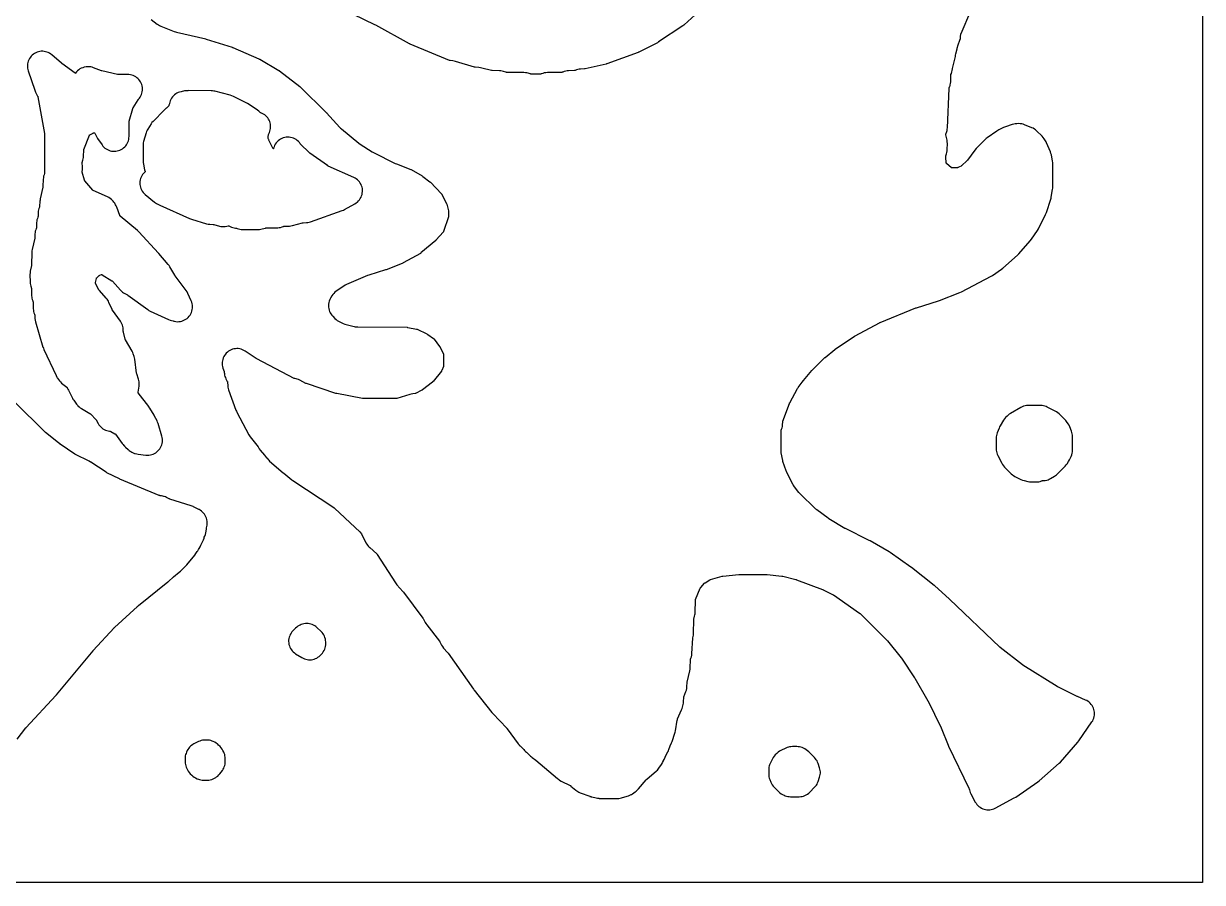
# Model space of a CAD drawing. Header units: millimetres. Extents: x 0 to 300, y 0 to 300.
# Drawn here: x 100.6 to 300, y 0 to 145.3 of the extents above; entities that cross this region are included whole.
import ezdxf

# ---------------------------------------------------------------- set-up
doc = ezdxf.new("R2010")
doc.units = ezdxf.units.MM
doc.layers.add('CUT', color=7, linetype='CONTINUOUS')

msp = doc.modelspace()

# ---------------------------------------------------------------- linework, layer by layer
at = {"layer": 'CUT'}
for points in [[(299.902, 0), (0.0614, 0), (0.0029, 0.0029), (0, 0.0614), (0, 299.9386), (0.0029, 299.9971), (0.0614, 300), (299.902, 300), (299.9605, 299.9971), (299.9634, 299.9386), (299.9634, 0.0614), (299.9605, 0.0029)], [(101.7842, 101.0838), (101.8379, 100.8655), (101.9518, 100.4786), (101.9532, 100.4734), (101.9636, 100.4231), (101.9666, 100.3967), (101.9679, 100.3728), (101.9997, 99.2288), (102.0153, 99.0113), (102.0498, 98.796), (102.1028, 98.5845), (102.1742, 98.3785), (102.2258, 98.2478), (102.2278, 98.2427), (102.242, 98.1958), (102.2453, 98.1668), (102.2466, 98.1421), (102.2717, 97.2436), (102.2779, 97.0176), (102.2946, 96.7911), (102.3317, 96.5671), (102.3889, 96.3474), (102.4659, 96.1338), (102.4999, 96.0514), (102.5074, 96.0315), (102.52, 95.9876), (102.5275, 95.9426), (102.5292, 95.9214), (102.5562, 95.4078), (102.5883, 95.1184), (102.5889, 95.1161), (102.5891, 95.1143), (102.6546, 94.8314), (103.9194, 90.5236), (103.9195, 90.5233), (103.9212, 90.5175), (103.9817, 90.337), (104.0558, 90.1617), (106.121, 85.7496), (106.2867, 85.4507), (106.341, 85.3669), (106.383, 85.289), (106.526, 85.0781), (106.5348, 85.0676), (106.5436, 85.0541), (106.6984, 84.8406), (106.8749, 84.6445), (107.0711, 84.4682), (107.9349, 83.7703), (107.9503, 83.7572), (107.9808, 83.7266), (108.0041, 83.6901), (108.0136, 83.6723), (108.1236, 83.4508), (108.2085, 83.28), (108.2206, 83.2555), (108.3326, 83.0301), (108.8826, 81.9231), (108.8884, 81.9115), (108.9917, 81.7242), (109.1105, 81.5465), (109.5814, 80.9038), (109.7356, 80.7136), (109.7857, 80.6628), (109.8342, 80.6043), (110.0126, 80.4286), (110.2076, 80.2716), (110.4174, 80.1349), (111.8444, 79.3037), (111.859, 79.2948), (111.889, 79.2734), (111.9164, 79.2499), (111.9297, 79.2368), (112.9029, 78.2355), (112.915, 78.2225), (112.9388, 78.1929), (112.9597, 78.1612), (112.9684, 78.1458), (113.2473, 77.6229), (113.3715, 77.415), (113.5153, 77.22), (113.6772, 77.0399), (113.8559, 76.8763), (114.0495, 76.7308), (114.2563, 76.6047), (114.4743, 76.4991), (114.7016, 76.4152), (114.9359, 76.3537), (115.175, 76.3151), (115.2995, 76.3012), (115.3179, 76.2987), (115.3566, 76.2904), (115.393, 76.2747), (115.4095, 76.2662), (116.0738, 75.8991), (116.0915, 75.8887), (116.1273, 75.8634), (116.1568, 75.8311), (116.1693, 75.8149), (117.3275, 74.2271), (117.4566, 74.0647), (117.5988, 73.9136), (117.6354, 73.8778), (117.6416, 73.8702), (117.6767, 73.8338), (117.6859, 73.823), (117.6972, 73.8126), (117.7844, 73.7223), (117.8821, 73.6364), (118.31, 73.2177), (118.486, 73.061), (118.676, 72.9215), (118.7511, 72.8717), (118.9466, 72.7544), (119.152, 72.6554), (119.3655, 72.5756), (119.5077, 72.5367), (119.5324, 72.5277), (119.7625, 72.4678), (119.9973, 72.4301), (121.3339, 72.2799), (121.5797, 72.2645), (121.8258, 72.2734), (122.0698, 72.3064), (122.3094, 72.3633), (122.5422, 72.4434), (122.766, 72.5461), (122.9786, 72.6703), (123.178, 72.8148), (123.3622, 72.9782), (123.5294, 73.1589), (123.6781, 73.3553), (123.8067, 73.5652), (123.914, 73.7869), (123.999, 74.018), (124.0608, 74.2563), (124.0989, 74.4996), (124.1129, 74.7454), (124.1026, 74.9914), (124.0682, 75.2353), (124.01, 75.4745), (124.0056, 75.4893), (123.3657, 77.6491), (123.2943, 77.8562), (123.205, 78.0563), (122.7987, 78.8695), (122.6979, 79.0518), (121.9778, 80.235), (121.9754, 80.2389), (121.8379, 80.4353), (121.8038, 80.4872), (120.0382, 82.7905), (120.0272, 82.8057), (120.0062, 82.8397), (120.0083, 82.8795), (120.0107, 82.8982), (120.1735, 83.9474), (120.199, 84.1878), (120.2011, 84.4294), (120.1799, 84.6702), (120.1356, 84.9077), (120.0685, 85.1399), (119.7682, 86.0176), (119.7625, 86.0356), (119.7441, 86.1145), (119.7412, 86.1331), (119.4335, 88.479), (119.3908, 88.7156), (119.3256, 88.947), (119.1811, 89.3788), (119.0907, 89.6102), (118.9778, 89.8315), (117.8515, 91.791), (117.8432, 91.8064), (117.8275, 91.8406), (117.815, 91.8763), (117.8106, 91.8927), (117.5203, 93.0604), (117.5163, 93.078), (117.5049, 93.1547), (117.5035, 93.1727), (117.4823, 93.572), (117.458, 93.811), (117.4109, 94.0465), (117.3415, 94.2764), (117.2503, 94.4985), (117.1382, 94.7109), (117.0063, 94.9116), (115.6562, 96.7645), (115.6436, 96.7829), (115.5968, 96.8663), (115.5876, 96.8866), (115.079, 98.11), (114.9871, 98.3066), (114.8785, 98.4945), (114.754, 98.6722), (114.6145, 98.8385), (113.4502, 100.1103), (113.4466, 100.1143), (113.4151, 100.155), (113.4008, 100.1774), (113.3892, 100.1983), (112.7938, 101.3347), (112.7853, 101.352), (112.7702, 101.39), (112.7757, 101.4305), (112.7798, 101.4494), (112.9527, 102.1564), (112.9573, 102.1735), (112.9696, 102.2091), (112.9942, 102.2377), (113.0066, 102.2502), (113.4421, 102.6694), (113.4561, 102.6822), (113.4879, 102.7071), (113.5256, 102.7215), (113.5438, 102.7268), (113.8095, 102.7983), (113.8279, 102.8028), (113.8675, 102.8092), (113.9036, 102.7919), (113.92, 102.7824), (115.5694, 101.7735), (115.5848, 101.7636), (115.6162, 101.7399), (115.6452, 101.7133), (115.6577, 101.6999), (117.0285, 100.17), (117.1912, 100.0045), (117.3687, 99.8547), (117.5592, 99.7221), (117.7613, 99.6078), (118.1982, 99.3866), (118.2028, 99.3841), (118.2703, 99.3431), (118.2852, 99.3327), (121.6246, 96.8864), (121.8308, 96.7505), (122.0493, 96.6356), (125.1548, 95.1939), (125.4088, 95.0925), (125.6725, 95.0194), (125.9379, 94.9613), (126.0318, 94.9382), (126.1585, 94.9033), (126.4055, 94.8613), (126.6554, 94.8442), (126.9058, 94.8523), (127.1542, 94.8854), (127.398, 94.9431), (127.6348, 95.025), (127.8622, 95.1302), (128.0779, 95.2576), (128.2798, 95.406), (128.4659, 95.5738), (128.6342, 95.7594), (128.7831, 95.9609), (128.911, 96.1763), (129.0168, 96.4034), (129.0993, 96.64), (129.1577, 96.8837), (129.1914, 97.1319), (129.2001, 97.3823), (129.1837, 97.6323), (129.1423, 97.8794), (129.0765, 98.1212), (128.9867, 98.3551), (128.4273, 99.6199), (128.2971, 99.8739), (128.1389, 100.1114), (126.2744, 102.5902), (126.2353, 102.6453), (126.1994, 102.7025), (125.3575, 104.1332), (125.2371, 104.3186), (125.1007, 104.4927), (123.4908, 106.3702), (123.4402, 106.4274), (120.1385, 110.0478), (119.8828, 110.2913), (116.9896, 112.6795), (116.9746, 112.6925), (116.945, 112.7228), (116.9263, 112.7607), (116.919, 112.7791), (116.4008, 114.1888), (116.3048, 114.415), (116.187, 114.6306), (116.0426, 114.8668), (115.9165, 115.0536), (115.7741, 115.2282), (115.6165, 115.3893), (115.5012, 115.497), (115.2906, 115.6731), (115.0619, 115.8251), (114.818, 115.9511), (112.4181, 117.0279), (112.4029, 117.0351), (112.3715, 117.0527), (112.3457, 117.0782), (112.3349, 117.0904), (110.9921, 118.6777), (110.9799, 118.6928), (110.9565, 118.7272), (110.9406, 118.7656), (110.9345, 118.7841), (110.5346, 120.1296), (110.5301, 120.1461), (110.5229, 120.182), (110.5289, 120.2177), (110.5321, 120.2309), (110.5825, 120.5117), (110.6006, 120.7965), (110.5862, 121.0815), (110.526, 121.6372), (110.5244, 121.6571), (110.5243, 121.6998), (110.5333, 121.7416), (110.539, 121.7607), (110.6633, 122.1403), (110.7254, 122.3647), (110.7664, 122.5939), (110.7858, 122.8259), (110.8232, 123.8351), (110.8245, 123.8554), (110.8308, 123.8986), (110.8418, 123.9408), (110.8484, 123.9601), (111.7611, 126.3795), (111.7684, 126.3973), (111.7867, 126.4339), (111.8206, 126.4567), (111.8374, 126.4662), (112.379, 126.7539), (112.3954, 126.7621), (112.4316, 126.777), (112.4708, 126.777), (112.4891, 126.7756), (112.6018, 126.7644), (112.6627, 126.7552), (112.6928, 126.7014), (112.9652, 126.1513), (113.1487, 125.8397), (113.9058, 124.7436), (114.0539, 124.5501), (114.2201, 124.372), (114.4029, 124.2108), (114.6005, 124.0683), (114.811, 123.9456), (115.0325, 123.844), (115.2628, 123.7645), (115.4998, 123.7078), (115.7411, 123.6744), (115.9846, 123.6646), (116.2279, 123.6786), (116.4686, 123.7162), (116.7045, 123.7771), (116.9334, 123.8606), (117.1531, 123.9661), (117.3614, 124.0924), (117.5565, 124.2384), (117.7364, 124.4027), (117.8995, 124.5837), (118.0442, 124.7798), (118.1691, 124.989), (118.2731, 125.2093), (118.3551, 125.4388), (118.4144, 125.6751), (118.4504, 125.9161), (118.4628, 126.1594), (118.4678, 128.6333), (118.4683, 128.6519), (118.4719, 128.69), (118.4791, 128.7277), (118.4839, 128.7456), (119.1053, 130.886), (119.1106, 130.903), (119.1242, 130.9376), (119.1408, 130.971), (119.1497, 130.986), (119.9949, 132.3538), (120.0069, 132.372), (120.0625, 132.4432), (120.0759, 132.4578), (120.2314, 132.6434), (120.3682, 132.8432), (120.4851, 133.0554), (120.5808, 133.2778), (120.6546, 133.5084), (120.7057, 133.7452), (120.7337, 133.9857), (120.7383, 134.2278), (120.7194, 134.4692), (120.6773, 134.7077), (120.6122, 134.941), (120.525, 135.1669), (120.4162, 135.3833), (120.2871, 135.5881), (120.1387, 135.7795), (119.9725, 135.9556), (119.7901, 136.1149), (119.5931, 136.2557), (119.3833, 136.3768), (119.1629, 136.4771), (118.9338, 136.5555), (118.6982, 136.6115), (118.4583, 136.6443), (118.2163, 136.6538), (116.6518, 136.6394), (116.6289, 136.6398), (116.5345, 136.6499), (116.512, 136.6543), (113.8802, 137.2478), (113.8752, 137.249), (113.8025, 137.2712), (113.7856, 137.2774), (112.4821, 137.7927), (112.238, 137.875), (111.9867, 137.9317), (111.7309, 137.9622), (111.4733, 137.9662), (111.2167, 137.9438), (110.9638, 137.895), (110.8929, 137.8775), (110.87, 137.8718), (110.6281, 137.799), (110.3949, 137.7021), (110.1726, 137.5822), (109.9635, 137.4404), (109.7698, 137.2783), (109.5934, 137.0975), (109.4362, 136.8998), (109.3936, 136.8403), (109.346, 136.8717), (107.1178, 138.5032), (107.0796, 138.5323), (107.0427, 138.5629), (105.4169, 139.9667), (105.2268, 140.1155), (105.0232, 140.2452), (104.808, 140.3547), (104.5833, 140.443), (104.3511, 140.5091), (104.1136, 140.5525), (103.873, 140.5729), (103.6316, 140.5699), (103.3916, 140.5436), (103.1553, 140.4944), (102.9248, 140.4225), (102.7023, 140.3288), (102.4899, 140.214), (102.2896, 140.0793), (102.1031, 139.9259), (101.9324, 139.7552), (101.7789, 139.5689), (101.6441, 139.3686), (101.5292, 139.1562), (101.4354, 138.9338), (101.3635, 138.7033), (101.3141, 138.467), (101.2877, 138.227), (101.2847, 137.9856), (101.3049, 137.745), (101.3482, 137.5075), (101.4142, 137.2753), (102.5177, 134.0045), (102.5885, 133.8193), (102.6738, 133.6402), (103.0151, 132.9911), (103.0236, 132.9738), (103.039, 132.9356), (103.0504, 132.8959), (103.0543, 132.877), (104.1715, 126.6733), (104.1741, 126.6567), (104.1805, 126.5848), (104.1809, 126.568), (104.1855, 119.9922), (104.1854, 119.9867), (104.1815, 119.9385), (104.1742, 119.9107), (104.1665, 119.8875), (104.1004, 119.7028), (104.0255, 119.4529), (103.9769, 119.1966), (103.9554, 118.9366), (103.9179, 117.7049), (103.9168, 117.6864), (103.9067, 117.6078), (103.903, 117.5897), (103.4572, 115.6455), (103.4168, 115.4238), (103.3965, 115.1994), (103.3565, 114.3133), (103.3553, 114.2956), (103.35, 114.258), (103.3378, 114.2221), (103.3309, 114.2057), (103.3226, 114.1872), (103.2367, 113.9684), (103.1716, 113.7425), (103.1281, 113.5114), (103.1065, 113.2773), (103.0778, 112.6413), (103.0766, 112.6235), (103.0712, 112.5857), (103.0589, 112.5496), (103.0404, 112.5059), (103.0413, 112.5055), (102.9651, 112.3121), (102.8986, 112.0799), (102.8549, 111.8424), (102.8343, 111.6018), (102.8013, 110.7147), (102.8002, 110.6964), (102.795, 110.6578), (102.7824, 110.6208), (102.7753, 110.604), (102.7748, 110.6029), (102.6872, 110.3815), (102.6211, 110.1528), (102.577, 109.9188), (102.5554, 109.6816), (102.5289, 109.0679), (102.5278, 109.0508), (102.5179, 108.9779), (102.5145, 108.9611), (102.0793, 107.0523), (102.0355, 106.8015), (102.0173, 106.5476), (101.9742, 104.4357), (101.9735, 104.4185), (101.9653, 104.3454), (101.9623, 104.3285), (101.7655, 103.3643), (101.7256, 103.0952), (101.7153, 102.8234), (101.7365, 101.5305), (101.7503, 101.3061)], [(120.3561, 118.8122), (120.3148, 118.5663), (120.2981, 118.3175), (120.3064, 118.0683), (120.3394, 117.8211), (120.3969, 117.5785), (120.4782, 117.3428), (120.5827, 117.1164), (120.7092, 116.9015), (120.8564, 116.7002), (121.023, 116.5147), (121.2072, 116.3466), (122.7543, 115.0707), (122.9306, 114.938), (123.1179, 114.8213), (123.3147, 114.7216), (123.6971, 114.5487), (128.7122, 112.2805), (129.0265, 112.163), (131.5472, 111.4096), (131.8338, 111.342), (132.1263, 111.3086), (132.6999, 111.2772), (132.7201, 111.2755), (132.8029, 111.2625), (132.8226, 111.2578), (133.7766, 111.0055), (134.0163, 110.9546), (134.2598, 110.9273), (134.5048, 110.924), (134.7489, 110.9448), (134.9898, 110.9893), (135.2253, 111.0572), (135.2818, 111.0796), (135.3269, 111.0489), (135.5413, 110.9319), (135.7661, 110.8364), (135.9991, 110.7633), (136.2382, 110.7132), (136.4809, 110.6867), (136.5218, 110.6843), (136.5669, 110.6778), (136.6055, 110.6677), (136.6111, 110.6662), (136.6319, 110.6589), (136.7471, 110.6147), (136.9626, 110.5429), (137.1836, 110.4911), (137.4085, 110.4595), (137.6353, 110.4484), (140.3014, 110.4397), (140.5275, 110.4492), (140.7517, 110.4791), (140.9723, 110.5292), (141.5324, 110.6831), (141.5376, 110.6845), (141.5873, 110.694), (141.6126, 110.6966), (141.6368, 110.6977), (143.6011, 110.7369), (143.8498, 110.7543), (144.0955, 110.7964), (144.3359, 110.8627), (144.5385, 110.9411), (144.5389, 110.9403), (144.583, 110.9587), (144.6192, 110.9709), (144.657, 110.9762), (144.6755, 110.9775), (145.5745, 111.0177), (145.8416, 111.0441), (146.1043, 111.0989), (147.8106, 111.552), (147.8299, 111.5566), (147.9109, 111.5697), (147.9307, 111.5714), (148.4769, 111.6042), (148.7063, 111.6286), (148.9324, 111.6741), (149.1534, 111.7402), (154.521, 113.6204), (154.7277, 113.7034), (154.9262, 113.8043), (156.6749, 114.7944), (156.8868, 114.9288), (157.0841, 115.0837), (157.2649, 115.2577), (157.4273, 115.4489), (157.5698, 115.6554), (157.6908, 115.8751), (157.7892, 116.1059), (157.864, 116.3454), (157.9144, 116.5912), (157.9399, 116.8408), (157.9403, 117.0917), (157.9155, 117.3413), (157.8658, 117.5872), (157.7918, 117.8269), (157.694, 118.058), (157.5736, 118.2781), (157.4318, 118.4851), (157.2699, 118.6767), (157.0896, 118.8512), (156.8928, 119.0068), (156.6813, 119.1418), (156.4574, 119.255), (152.1359, 121.173), (152.1181, 121.1814), (152.0474, 121.2216), (152.031, 121.2325), (149.0538, 123.3378), (149.0404, 123.3477), (148.9877, 123.3919), (148.9757, 123.4034), (147.4233, 124.9472), (147.3789, 124.9936), (147.3371, 125.0423), (147.2688, 125.1263), (147.101, 125.3125), (146.9154, 125.4809), (146.7139, 125.6299), (146.4985, 125.758), (146.2713, 125.8639), (146.0347, 125.9465), (145.791, 126.005), (145.5427, 126.0389), (145.2922, 126.0476), (145.0421, 126.0313), (144.7949, 125.99), (144.5531, 125.9241), (144.3191, 125.8344), (144.0953, 125.7217), (143.8838, 125.5872), (143.6869, 125.4321), (143.5065, 125.2581), (143.3444, 125.067), (143.2023, 124.8605), (143.0816, 124.6409), (142.9835, 124.4103), (142.9089, 124.171), (142.8799, 124.0585), (142.854, 124.1041), (142.1188, 125.556), (142.0926, 125.611), (142.0844, 125.6293), (142.0421, 125.738), (142.0121, 125.8452), (141.9926, 125.9548), (141.9838, 126.0658), (141.986, 126.1771), (141.9989, 126.2877), (142.0226, 126.3965), (142.0568, 126.5025), (142.1023, 126.6074), (142.2057, 126.8166), (142.2908, 127.0405), (142.3541, 127.2715), (142.3949, 127.5075), (142.413, 127.7464), (142.4082, 127.9859), (142.3805, 128.2238), (142.3301, 128.4579), (142.2575, 128.6862), (142.1634, 128.9065), (142.0487, 129.1168), (141.9144, 129.3151), (141.7617, 129.4997), (141.592, 129.6688), (141.407, 129.8209), (141.2082, 129.9545), (140.9976, 130.0686), (140.777, 130.162), (140.7029, 130.1892), (140.6534, 130.2272), (140.4101, 130.434), (140.1972, 130.5962), (138.779, 131.5613), (138.7778, 131.5621), (138.4936, 131.7292), (136.1081, 132.9277), (135.8744, 133.0305), (135.8627, 133.0343), (135.8274, 133.0497), (135.5834, 133.128), (132.9976, 133.8136), (132.7903, 133.8593), (132.5799, 133.8872), (132.5081, 133.8906), (132.3661, 133.8973), (128.4421, 133.9169), (128.3918, 133.9146), (128.3612, 133.9147), (128.0996, 133.9021), (127.8408, 133.8623), (127.2603, 133.7414), (127.0219, 133.6794), (126.7908, 133.5943), (126.5692, 133.4868), (126.3592, 133.358), (126.1629, 133.2092), (125.9823, 133.0417), (125.8189, 132.8574), (125.6745, 132.6578), (125.5505, 132.445), (125.448, 132.221), (125.368, 131.9881), (125.3114, 131.7484), (125.3089, 131.7351), (125.2972, 131.6716), (125.2662, 131.5642), (125.2249, 131.4603), (125.1736, 131.361), (125.1129, 131.2672), (125.0432, 131.1798), (124.9654, 131.0996), (124.876, 131.0239), (124.8601, 131.0117), (124.8106, 130.9757), (124.7534, 130.9362), (124.5616, 130.7896), (124.3849, 130.6251), (122.522, 128.716), (122.3415, 128.5094), (122.1847, 128.2843), (121.6421, 127.4064), (121.5323, 127.2092), (121.4406, 127.0028), (121.368, 126.7891), (120.9395, 125.3132), (120.8849, 125.086), (120.8518, 124.8547), (120.8404, 124.6213), (120.8351, 122.0205), (120.8503, 121.7395), (120.8971, 121.4619), (121.108, 120.5329), (121.1998, 120.2302), (121.2066, 120.2052), (121.1466, 120.1488), (121.0833, 120.0948), (120.9106, 119.915), (120.7566, 119.7189), (120.623, 119.5083), (120.511, 119.2856), (120.4217, 119.0527)], [(266.1606, 70.6758), (266.3174, 70.4601), (266.4962, 70.2623), (266.4986, 70.26), (267.6366, 69.129), (267.8304, 68.9554), (268.0412, 68.803), (268.2667, 68.6733), (269.2784, 68.1593), (269.5407, 68.0445), (269.8143, 67.9604), (270.4389, 67.807), (270.7303, 67.7535), (271.0259, 67.7349), (271.8112, 67.7319), (272.0536, 67.7428), (272.2938, 67.7771), (272.5296, 67.8346), (272.7587, 67.9147), (272.8256, 67.9417), (272.8451, 67.949), (272.8881, 67.9611), (272.9322, 67.9684), (272.9529, 67.9701), (273.1599, 67.9811), (273.3962, 68.005), (273.6291, 68.0511), (273.8566, 68.1192), (274.0767, 68.2086), (274.2872, 68.3184), (274.9372, 68.6978), (275.119, 68.8147), (275.29, 68.9469), (275.449, 69.0933), (276.7734, 70.424), (276.9467, 70.6173), (277.0991, 70.8276), (277.3367, 71.194), (277.5068, 71.5018), (277.7656, 72.0597), (277.8669, 72.3136), (277.9399, 72.5771), (277.9837, 72.847), (277.9978, 73.12), (277.9902, 75.432), (277.9785, 75.6657), (277.945, 75.8974), (277.8899, 76.1248), (277.8139, 76.3461), (277.5277, 77.0671), (277.4108, 77.3198), (277.2665, 77.5578), (277.0033, 77.942), (276.8621, 78.1287), (276.704, 78.3013), (275.7369, 79.2635), (275.5358, 79.443), (275.3166, 79.5999), (275.0818, 79.7322), (273.7347, 80.3983), (273.5236, 80.4908), (273.3049, 80.5635), (273.0804, 80.6157), (272.852, 80.6471), (272.6217, 80.6572), (270.4925, 80.6531), (270.236, 80.6394), (269.9823, 80.5995), (269.734, 80.5337), (269.4937, 80.4428), (269.2641, 80.3277), (267.4869, 79.3198), (267.2851, 79.1923), (267.0964, 79.0461), (266.9225, 78.8825), (266.6917, 78.6437), (266.5088, 78.432), (266.3508, 78.2011), (265.7627, 77.2298), (265.6594, 77.0413), (265.5727, 76.8446), (265.2535, 76.0275), (265.2517, 76.023), (265.1768, 75.8009), (265.1229, 75.5728), (265.0907, 75.3407), (265.0804, 75.1065), (265.0851, 73.3709), (265.0965, 73.1397), (265.1291, 72.9106), (265.1829, 72.6855), (265.1903, 72.6635), (265.1935, 72.6502), (265.2683, 72.4318), (265.3629, 72.2212), (266.0277, 70.907)], [(145.458, 41.0023), (145.4502, 40.7527), (145.4673, 40.5036), (145.5092, 40.2574), (145.5754, 40.0166), (145.6653, 39.7837), (145.778, 39.5608), (145.9124, 39.3504), (146.0671, 39.1544), (146.2406, 38.9748), (146.4311, 38.8134), (146.6368, 38.6718), (147.6903, 38.0216), (147.8994, 37.906), (148.1185, 37.8109), (148.3458, 37.7371), (148.579, 37.6853), (148.8161, 37.6561), (149.0549, 37.6496), (149.2932, 37.6659), (149.5289, 37.705), (149.7598, 37.7663), (149.9838, 37.8494), (150.1988, 37.9535), (150.4029, 38.0776), (150.5942, 38.2207), (150.7711, 38.3813), (150.9981, 38.6084), (151.1669, 38.795), (151.316, 38.9977), (151.444, 39.2144), (151.5496, 39.4428), (151.6317, 39.6807), (151.6894, 39.9256), (151.7222, 40.1751), (151.7298, 40.4267), (151.7248, 40.6762), (151.7077, 40.922), (151.6664, 41.1649), (151.6015, 41.4025), (151.5135, 41.6326), (151.4033, 41.8529), (151.2719, 42.0614), (151.1207, 42.2558), (150.951, 42.4345), (150.2376, 43.1152), (150.0588, 43.2702), (149.8662, 43.4077), (149.6614, 43.5264), (149.4464, 43.6251), (149.2229, 43.7031), (148.9931, 43.7596), (148.759, 43.7941), (148.5227, 43.8063), (148.2862, 43.7962), (148.0518, 43.7637), (147.8215, 43.7092), (147.5974, 43.6331), (147.3815, 43.5362), (147.2617, 43.4755), (147.0301, 43.3421), (146.814, 43.1847), (146.616, 43.0052), (146.1738, 42.5588), (146.0071, 42.3729), (145.8598, 42.1712), (145.7334, 41.9559), (145.6291, 41.729), (145.5479, 41.4929), (145.4907, 41.2498)], [(128.4757, 18.8074), (128.6341, 18.5903), (128.8148, 18.3914), (129.0719, 18.1375), (129.2734, 17.9588), (129.493, 17.8029), (129.7281, 17.6715), (129.9804, 17.5478), (130.1908, 17.4564), (130.4087, 17.3846), (130.6323, 17.3331), (130.8596, 17.3023), (131.0888, 17.2925), (131.7, 17.2944), (131.9515, 17.3079), (132.2004, 17.3466), (132.4441, 17.4102), (132.6801, 17.4979), (132.9062, 17.609), (133.1199, 17.7422), (133.2513, 17.8337), (133.4634, 17.9988), (133.6565, 18.1858), (133.8285, 18.3925), (134.2438, 18.9501), (134.3728, 19.1411), (134.4837, 19.3432), (134.5755, 19.5546), (134.6475, 19.7736), (134.6989, 19.9983), (134.7295, 20.2267), (134.7388, 20.457), (134.7362, 20.9488), (134.7245, 21.1775), (134.6918, 21.4042), (134.6386, 21.6269), (134.5653, 21.8439), (134.4723, 22.0532), (134.3364, 22.3252), (134.201, 22.5625), (134.0406, 22.7836), (133.857, 22.9859), (133.5997, 23.2401), (133.4018, 23.4158), (133.1866, 23.5696), (132.9562, 23.6998), (132.7191, 23.8178), (132.5082, 23.9108), (132.2896, 23.984), (132.0651, 24.0368), (131.8368, 24.0687), (131.6065, 24.0794), (131.3502, 24.0795), (131.1195, 24.0689), (130.8907, 24.037), (130.6658, 23.9842), (130.4467, 23.9108), (130.2354, 23.8175), (129.4504, 23.4267), (129.2463, 23.313), (129.0538, 23.1806), (128.8744, 23.0309), (128.7098, 22.865), (128.5614, 22.6846), (128.4305, 22.491), (128.3182, 22.2861), (128.1984, 22.0409), (128.1069, 21.8293), (128.0352, 21.6102), (127.9841, 21.3854), (127.9538, 21.1569), (127.9448, 20.9265), (127.9484, 20.3965), (127.9606, 20.1658), (127.9941, 19.9373), (128.0485, 19.7128), (128.1234, 19.4943), (128.2182, 19.2836), (128.3415, 19.0402)], [(226.6365, 18.0921), (226.6719, 17.855), (226.7299, 17.6224), (226.8098, 17.3963), (226.9973, 16.9377), (227.1036, 16.7108), (227.2321, 16.4957), (227.3815, 16.2945), (227.5502, 16.1093), (228.315, 15.3502), (228.5193, 15.1684), (228.7424, 15.01), (228.9813, 14.877), (229.2274, 14.7571), (229.4352, 14.6673), (229.6502, 14.5967), (229.8707, 14.5457), (230.0949, 14.515), (230.321, 14.5046), (231.7898, 14.5039), (232.0383, 14.5161), (232.2844, 14.553), (232.5256, 14.6142), (232.7595, 14.6991), (232.9838, 14.8067), (233.1963, 14.9362), (233.3949, 15.0861), (233.5776, 15.255), (234.3988, 16.0939), (234.5496, 16.2627), (234.6846, 16.4444), (234.8026, 16.6376), (234.9026, 16.8406), (234.9839, 17.0519), (235.2331, 17.7992), (235.2955, 18.0194), (235.3375, 18.2444), (235.3587, 18.4723), (235.359, 18.7011), (235.3384, 18.9291), (235.297, 19.1542), (235.2352, 19.3746), (234.9866, 20.1266), (234.9039, 20.3427), (234.8016, 20.5502), (234.6805, 20.7474), (234.5417, 20.9326), (234.3864, 21.1041), (233.3958, 22.101), (233.1956, 22.2818), (232.9771, 22.4401), (232.7427, 22.5738), (232.4849, 22.7031), (232.274, 22.7969), (232.0554, 22.8708), (231.8308, 22.9243), (231.6023, 22.9568), (231.3718, 22.9681), (230.6244, 22.9703), (230.3967, 22.9605), (230.1708, 22.9301), (229.9486, 22.8792), (229.732, 22.8083), (229.5227, 22.718), (228.6877, 22.3114), (228.446, 22.1767), (228.2206, 22.016), (228.0144, 21.8315), (227.7397, 21.5567), (227.5601, 21.3567), (227.403, 21.1386), (227.2703, 20.9048), (226.884, 20.1304), (226.7897, 19.9169), (226.7157, 19.6955), (226.6627, 19.4683), (226.6311, 19.237), (226.6212, 19.0038), (226.624, 18.3315)]]:
    msp.add_lwpolyline(points, close=True, dxfattribs=at)
for points in [[(215.4321, 147.879), (212.3052, 145.0394), (212.2508, 144.9935), (212.092, 144.881), (208.0182, 142.1493), (207.9767, 142.1247), (207.9286, 142.0961), (207.9059, 142.0827), (207.8086, 142.025), (204.659, 140.4495), (204.5991, 140.4215), (204.5377, 140.3969), (199.2809, 138.4593), (199.209, 138.4353), (199.1356, 138.416), (195.5761, 137.5967), (195.5594, 137.5933), (195.4867, 137.5833), (195.4696, 137.5822), (194.818, 137.5522), (194.5848, 137.5305), (194.3546, 137.4871), (194.1295, 137.4223), (193.9115, 137.3367), (193.8947, 137.3292), (193.878, 137.3222), (193.8412, 137.3098), (193.8028, 137.3047), (193.7847, 137.3036), (192.7936, 137.2678), (192.5481, 137.2467), (192.3059, 137.2016), (192.0692, 137.1329), (191.7896, 137.0365), (191.7707, 137.0305), (191.7292, 137.0209), (191.6869, 137.0158), (191.667, 137.0149), (189.2067, 136.9754), (188.9433, 136.9573), (188.6833, 136.9114), (188.4295, 136.8384), (188.19, 136.7555), (188.1701, 136.7493), (188.1266, 136.7394), (188.0823, 136.7344), (188.0614, 136.7338), (186.4238, 136.7308), (186.4043, 136.7313), (186.3627, 136.7356), (186.3217, 136.7441), (186.303, 136.7495), (185.966, 136.8569), (185.728, 136.92), (185.485, 136.9594), (185.2393, 136.9747), (182.2826, 137.0129), (182.2643, 137.0135), (182.2252, 137.0178), (182.1867, 137.0259), (182.1691, 137.031), (181.7893, 137.1501), (181.5678, 137.2087), (181.3418, 137.2466), (181.1134, 137.2638), (179.8684, 137.2998), (179.8467, 137.3011), (179.7546, 137.3144), (179.7336, 137.3193), (178.1102, 137.7479), (177.8696, 137.7989), (177.6252, 137.826), (177.0113, 137.8637), (176.9895, 137.8656), (176.8972, 137.8821), (176.8761, 137.8878), (173.6641, 138.854), (173.4451, 138.9092), (173.222, 138.9445), (172.7393, 138.9985), (172.7216, 139.0009), (172.6841, 139.0087), (172.6476, 139.0201), (172.6309, 139.0265), (166.0063, 141.788), (165.9459, 141.8152), (165.8871, 141.8456), (160.1842, 145.0043), (160.0548, 145.0711), (152.6979, 148.6027)], [(122.2318, 145.9471), (123.2281, 145.1665), (123.4218, 145.0292), (123.6276, 144.9108), (123.8437, 144.8124), (126.121, 143.9042), (126.3028, 143.8397), (126.489, 143.7894), (131.4323, 142.6573), (131.4776, 142.646), (131.5224, 142.6329), (135.9224, 141.2563), (135.9831, 141.2355), (136.0426, 141.2115), (140.4326, 139.3008), (140.4979, 139.27), (140.5612, 139.2353), (143.7884, 137.3389), (143.8506, 137.2997), (143.9103, 137.2568), (147.3451, 134.6224), (147.4028, 134.5752), (147.4574, 134.5245), (151.8138, 130.2232), (151.8376, 130.1991), (151.8607, 130.1743), (154.0933, 127.7052), (154.2251, 127.5701), (154.3667, 127.4453), (157.3246, 125.0307), (157.5605, 124.8601), (159.5839, 123.5684), (159.8144, 123.4379), (163.4787, 121.6128), (163.706, 121.5134), (166.091, 120.6079), (166.0956, 120.606), (166.1649, 120.5736), (166.1802, 120.5653), (168.0363, 119.5003), (168.1, 119.461), (168.1612, 119.4178), (169.3503, 118.5208), (169.3543, 118.5176), (169.413, 118.4658), (169.4256, 118.4532), (171.3163, 116.4745), (171.329, 116.4604), (171.3541, 116.4283), (171.3757, 116.3939), (171.3846, 116.3771), (172.1589, 114.8175), (172.1677, 114.7984), (172.1986, 114.7138), (172.2041, 114.6936), (172.475, 113.583), (172.4797, 113.5607), (172.4913, 113.4633), (172.4919, 113.4405), (172.4902, 112.7033), (172.4896, 112.6837), (172.4852, 112.6419), (172.4764, 112.6009), (172.4709, 112.5821), (171.6606, 110.0841), (171.6538, 110.065), (171.6361, 110.0255), (171.6103, 109.9906), (171.597, 109.9754), (170.4168, 108.6944), (170.3684, 108.6448), (170.3172, 108.5981), (167.8336, 106.4618), (167.8186, 106.4496), (167.7506, 106.4022), (167.7339, 106.3924), (164.8155, 104.7738), (164.7473, 104.7388), (164.6769, 104.7082), (161.9494, 103.625), (161.9052, 103.6084), (161.8603, 103.5936), (159.0248, 102.7195), (158.777, 102.6286), (155.2381, 101.113), (155.0142, 101.0036), (154.8024, 100.8725), (153.5069, 99.9786), (153.2923, 99.8127), (153.097, 99.6245), (152.9232, 99.4162), (152.773, 99.1904), (152.5415, 98.7976), (152.422, 98.5686), (152.3268, 98.3285), (152.2569, 98.0798), (152.2129, 97.8253), (152.1955, 97.5676), (152.1953, 97.5514), (152.2037, 97.3037), (152.2365, 97.058), (152.2935, 96.8168), (152.3742, 96.5824), (152.4776, 96.3572), (152.6028, 96.1433), (152.7486, 95.9429), (152.9136, 95.7579), (153.2868, 95.3789), (153.4788, 95.2031), (153.6881, 95.0483), (153.9123, 94.9161), (154.4241, 94.6493), (154.6761, 94.5351), (154.9392, 94.4495), (156.5236, 94.0294), (156.7291, 93.9841), (156.9377, 93.9562), (157.148, 93.946), (165.4763, 93.8913), (165.493, 93.8908), (165.5643, 93.8841), (165.5808, 93.8814), (167.1008, 93.6006), (167.1178, 93.5971), (167.154, 93.5869), (167.1891, 93.5733), (167.2044, 93.5662), (168.8247, 92.7643), (168.9015, 92.7228), (168.975, 92.6757), (169.9629, 91.9916), (169.979, 91.9798), (170.0115, 91.9518), (170.0408, 91.9206), (170.0532, 91.9049), (170.986, 90.6708), (170.9961, 90.6568), (171.0352, 90.5938), (171.0433, 90.5785), (171.5876, 89.4933), (171.5948, 89.4782), (171.6079, 89.4449), (171.6119, 89.4091), (171.6126, 89.3929), (171.6534, 87.4005), (171.6533, 87.3813), (171.65, 87.3403), (171.6384, 87.3008), (171.6315, 87.2828), (171.3458, 86.5839), (171.3385, 86.5671), (171.3201, 86.5322), (171.2984, 86.4993), (171.2871, 86.4847), (169.8662, 84.7281), (169.8527, 84.7124), (169.7898, 84.65), (169.774, 84.6367), (168.0957, 83.3008), (168.0793, 83.2885), (168.0052, 83.2415), (167.9871, 83.232), (166.9255, 82.711), (166.9101, 82.7038), (166.876, 82.6908), (166.8405, 82.6841), (166.8234, 82.6821), (166.4304, 82.6444), (166.1728, 82.6061), (165.9206, 82.5412), (163.7756, 81.8684), (163.7574, 81.8632), (163.7178, 81.855), (163.6775, 81.8508), (163.6586, 81.8503), (158.0706, 81.8301), (158.0525, 81.8304), (157.9751, 81.8376), (157.9572, 81.8405), (153.5763, 82.6718), (153.4979, 82.6894), (153.421, 82.7122), (148.4779, 84.3606), (148.4732, 84.3622), (148.4041, 84.3911), (148.3887, 84.3986), (147.3199, 84.9507), (147.1225, 85.042), (146.9178, 85.1158), (146.7075, 85.1716), (146.4859, 85.2202), (146.4696, 85.2241), (146.4352, 85.2349), (146.4018, 85.2488), (146.3872, 85.256), (140.0657, 88.5595), (140.0091, 88.591), (139.9544, 88.6256), (138.099, 89.8676), (137.8862, 89.9952), (137.6619, 90.101), (137.4281, 90.1842), (137.1873, 90.2437), (136.9418, 90.2791), (136.694, 90.29), (136.4463, 90.2763), (136.2012, 90.2381), (135.9611, 90.1757), (135.7283, 90.0899), (135.5052, 89.9815), (135.2939, 89.8515), (135.0966, 89.7012), (134.9151, 89.532), (134.7513, 89.3457), (134.6068, 89.1441), (134.4829, 88.9292), (134.381, 88.703), (134.302, 88.4679), (134.2466, 88.2261), (134.2155, 87.9799), (134.209, 87.732), (134.227, 87.4845), (134.2695, 87.2401), (134.336, 87.0012), (134.5397, 86.3889), (134.5456, 86.3694), (134.5641, 86.2838), (134.5668, 86.2636), (134.5889, 86.055), (134.6244, 85.8239), (134.6813, 85.5972), (134.7591, 85.3768), (134.8572, 85.1646), (135.082, 84.7326), (135.0903, 84.7156), (135.1052, 84.6782), (135.1124, 84.6385), (135.1144, 84.6198), (135.1653, 83.9818), (135.1923, 83.7637), (135.2384, 83.5489), (135.3032, 83.339), (136.5431, 79.8704), (136.6118, 79.6985), (136.6931, 79.5322), (138.7304, 75.7257), (138.8365, 75.5461), (138.9571, 75.3759), (140.2941, 73.6473), (140.3454, 73.5427), (140.4751, 73.3332), (140.6248, 73.1376), (141.3649, 72.263), (141.5541, 72.0184), (141.715, 71.8303), (141.7994, 71.7496), (141.9762, 71.5406), (142.1055, 71.3991), (142.2453, 71.268), (144.5482, 69.268), (144.62, 69.208), (145.9928, 68.1031), (146.1802, 67.9661), (153.0903, 63.3911), (153.1206, 63.3698), (153.1717, 63.3301), (153.185, 63.3184), (156.7244, 60.0566), (157.4963, 59.2774), (157.7732, 58.9669), (158.5316, 57.4314), (158.65, 57.2185), (158.7885, 57.0182), (158.9459, 56.8322), (159.1206, 56.6625), (159.1605, 56.6275), (160.3612, 55.5698), (160.3741, 55.5579), (160.4, 55.5304), (160.4232, 55.5006), (160.433, 55.486), (163.5251, 50.6544), (163.6408, 50.4888), (163.7694, 50.3331), (164.7869, 49.1982), (164.8206, 49.1589), (164.8526, 49.1183), (168.1635, 44.7115), (168.1666, 44.7072), (168.2101, 44.6385), (168.219, 44.6222), (168.5536, 43.9733), (168.6673, 43.7755), (168.7986, 43.5889), (170.9482, 40.8115), (170.9583, 40.7978), (170.9975, 40.7364), (171.0057, 40.7215), (171.3055, 40.145), (171.46, 39.8871), (171.6442, 39.6497), (172.3332, 38.8643), (172.3736, 38.8158), (172.4113, 38.7652), (176.6985, 32.6904), (176.7797, 32.5817), (176.7808, 32.5804), (176.8202, 32.5277), (179.8202, 28.7347), (179.9641, 28.5684), (179.9644, 28.568), (182.3244, 26.0712), (182.372, 26.0177), (182.4164, 25.9614), (184.2763, 23.449), (184.3922, 23.304), (184.4355, 23.2575), (184.4585, 23.2288), (184.5851, 23.0932), (185.1576, 22.5239), (185.198, 22.4741), (185.3543, 22.2989), (185.5263, 22.1391), (185.6482, 22.0361), (186.2197, 21.4678), (186.3592, 21.3392), (186.508, 21.2216), (186.5105, 21.2198), (186.6354, 21.1286), (187.2744, 20.6619), (190.8935, 17.6037), (190.9445, 17.5591), (190.9833, 17.5278), (191.0393, 17.4806), (191.0779, 17.4517), (191.1047, 17.4301), (191.1162, 17.4223), (191.1608, 17.3866), (191.2027, 17.3584), (191.2779, 17.3021), (191.5361, 17.1534), (193.0801, 16.3826), (193.0954, 16.3743), (193.1776, 16.3195), (193.1955, 16.3051), (193.9908, 15.6231), (194.1622, 15.4885), (194.3448, 15.3694), (194.537, 15.2666), (194.7375, 15.181), (196.3658, 14.568), (196.3765, 14.5639), (196.391, 14.5585), (196.4272, 14.5474), (196.5423, 14.509), (196.6072, 14.4925), (196.6955, 14.4655), (197.4372, 14.2898), (197.687, 14.2439), (197.7967, 14.235), (197.8081, 14.2331), (197.8559, 14.2303), (197.8857, 14.2279), (197.8875, 14.2276), (197.8928, 14.2273), (197.9403, 14.2235), (197.9936, 14.2219), (198.0209, 14.2205), (198.0758, 14.2172), (198.0827, 14.2172), (198.1502, 14.2136), (198.2815, 14.2135), (198.7745, 14.1991), (198.878, 14.1982), (199.697, 14.2081), (200.8404, 14.2016), (200.989, 14.2052), (201.2808, 14.2209), (201.4991, 14.2423), (201.7146, 14.2827), (201.9258, 14.3419), (202.9389, 14.6744), (203.1603, 14.7589), (203.3727, 14.8639), (203.3812, 14.8692), (203.4042, 14.8806), (203.6086, 15.008), (204.05, 15.3137), (204.2183, 15.441), (204.3753, 15.5821), (204.3926, 15.6005), (204.4551, 15.6575), (204.5966, 15.8098), (205.9171, 17.3549), (205.9551, 17.3959), (205.9636, 17.4051), (205.9637, 17.4052), (205.9675, 17.4093), (205.968, 17.4098), (205.9727, 17.4142), (205.9819, 17.4229), (205.9866, 17.4272), (206.0211, 17.4596), (207.6418, 18.8581), (207.7966, 19.0036), (207.9384, 19.1616), (208.0663, 19.3312), (208.4782, 19.9281), (208.5924, 20.1099), (208.6906, 20.3008), (208.7578, 20.4465), (208.7979, 20.5113), (208.9515, 20.8001), (209.2999, 21.573), (209.5949, 22.1059), (209.6829, 22.2808), (209.757, 22.462), (209.9934, 23.1118), (210.2133, 23.5996), (210.3076, 23.8417), (210.311, 23.8521), (210.7712, 25.2435), (210.8251, 25.4303), (210.8642, 25.6207), (211.1671, 27.4523), (211.171, 27.4721), (211.1815, 27.5102), (211.1941, 27.5555), (211.2011, 27.5744), (211.2228, 27.6289), (211.2306, 27.6446), (211.8924, 29.1842), (211.9753, 29.4053), (212.1276, 29.8781), (212.1854, 30.0888), (212.2246, 30.3037), (212.2448, 30.5212), (212.2846, 31.3271), (212.2861, 31.3472), (212.2905, 31.3748), (212.2972, 31.4002), (212.3038, 31.4189), (212.6343, 32.2827), (212.7164, 32.5375), (212.7708, 32.7996), (212.7969, 33.066), (212.7971, 33.0707), (212.7993, 33.1196), (212.8029, 33.2013), (212.8276, 33.7618), (212.8287, 33.779), (212.8387, 33.8521), (212.8421, 33.8689), (213.2847, 35.7996), (213.328, 36.0431), (213.3287, 36.052), (213.3316, 36.0683), (213.3505, 36.3116), (213.3901, 37.6744), (213.3901, 37.6759), (213.3981, 37.7111), (213.4035, 37.7289), (213.4049, 37.7329), (213.4069, 37.7389), (213.4069, 37.739), (213.4136, 37.759), (213.4637, 37.9094), (213.4686, 37.9219), (213.5535, 38.1772), (213.6104, 38.4401), (213.6388, 38.7076), (213.7728, 41.2905), (213.7935, 41.3572), (213.8533, 41.5892), (213.8907, 41.8258), (213.9051, 42.0632), (213.9072, 42.0954), (213.9434, 44.493), (213.9464, 44.5084), (213.9505, 44.5241), (214.095, 45.0318), (214.1443, 45.2378), (214.176, 45.4472), (214.1898, 45.6586), (214.238, 47.7532), (214.2388, 47.7707), (214.2432, 47.8079), (214.2543, 47.8437), (214.2606, 47.86), (215.0648, 49.792), (215.0736, 49.8115), (215.0959, 49.8516), (215.1227, 49.8889), (215.1366, 49.9052), (215.7838, 50.6207), (215.7964, 50.6341), (215.8256, 50.6606), (215.8571, 50.6841), (215.8726, 50.694), (216.6767, 51.18), (216.6913, 51.1884), (216.724, 51.2043), (216.7582, 51.2174), (216.7739, 51.2222), (218.7695, 51.7854), (218.7747, 51.7868), (218.8558, 51.8027), (218.8745, 51.8052), (221.5901, 52.0892), (221.6549, 52.0942), (221.7198, 52.0957), (226.2462, 52.0757), (226.3066, 52.0739), (226.3669, 52.069), (228.8711, 51.8037), (228.952, 51.7923), (229.032, 51.7754), (231.1967, 51.2401), (231.2622, 51.2219), (231.3266, 51.2), (235.7148, 49.5674), (235.7782, 49.5418), (235.8399, 49.5125), (237.4313, 48.7032), (237.5034, 48.6633), (237.5726, 48.6186), (241.9847, 45.5448), (241.9892, 45.5416), (242.0537, 45.4883), (242.0676, 45.4752), (246.6381, 40.9392), (246.684, 40.8911), (246.7271, 40.8405), (249.0073, 38.0093), (249.0395, 37.9674), (249.0699, 37.9242), (251.2841, 34.6142), (251.3061, 34.5801), (251.3269, 34.5453), (253.5297, 30.714), (253.547, 30.6827), (253.5635, 30.6509), (255.75, 26.2596), (255.7705, 26.2161), (255.7893, 26.1719), (256.9841, 23.1945), (257.0544, 23.0355), (260.4791, 15.967), (260.4882, 15.9467), (260.5195, 15.8563), (260.5249, 15.8347), (260.5647, 15.653), (260.6251, 15.4281), (260.7061, 15.2097), (260.8072, 14.9998), (261.5642, 13.5984), (261.6907, 13.3893), (261.8371, 13.1935), (262.0019, 13.013), (262.1835, 12.8494), (262.3802, 12.7043), (262.5902, 12.5791), (262.8114, 12.4751), (263.0417, 12.3931), (263.2789, 12.334), (263.5207, 12.2984), (263.7648, 12.2866), (264.009, 12.2986), (264.2508, 12.3345), (264.4879, 12.3937), (264.7181, 12.4759), (264.9392, 12.5801), (268.1573, 14.2946), (268.3969, 14.44), (272.1411, 17.0108), (272.3791, 17.1963), (275.7265, 20.1469), (275.9468, 20.367), (278.9014, 23.7107), (279.0888, 23.9508), (281.2784, 27.1392), (281.4074, 27.3484), (281.5152, 27.5692), (281.6009, 27.7995), (281.6635, 28.0371), (281.7024, 28.2797), (281.7174, 28.525), (281.7082, 28.7705), (281.675, 29.014), (281.618, 29.253), (281.5378, 29.4853), (281.4353, 29.7086), (281.3113, 29.9207), (281.167, 30.1196), (281.004, 30.3034), (280.8237, 30.4704), (280.6278, 30.6188), (280.4184, 30.7472), (280.1973, 30.8545), (278.8627, 31.423), (278.8306, 31.4373), (278.7989, 31.4524), (275.5303, 33.0777), (275.4795, 33.1044), (275.4301, 33.1336), (269.6204, 36.7553), (269.5686, 36.7895), (269.5185, 36.8264), (265.7857, 39.7322), (265.7396, 39.77), (265.6954, 39.81), (257.2156, 47.8885), (257.16, 47.9399), (254.697, 50.148), (254.5798, 50.2467), (250.7963, 53.2416), (250.6719, 53.334), (247.1483, 55.7841), (246.981, 55.8908), (243.7639, 57.768), (243.6126, 57.8494), (239.5924, 59.8384), (239.5494, 59.8607), (239.5074, 59.8848), (236.7744, 61.5245), (236.7279, 61.5539), (236.6829, 61.5853), (234.7517, 63.0002), (234.6835, 63.0541), (234.6194, 63.1128), (231.8537, 65.8371), (231.7996, 65.894), (231.7493, 65.9544), (230.816, 67.1533), (230.8052, 67.168), (230.7633, 67.234), (230.7547, 67.25), (229.6492, 69.4306), (229.6128, 69.5094), (229.5822, 69.5906), (229.0387, 71.2092), (229.0186, 71.2753), (229.0023, 71.3425), (228.7246, 72.6566), (228.721, 72.6763), (228.7122, 72.762), (228.7118, 72.7821), (228.7254, 76.3719), (228.7259, 76.3894), (228.7295, 76.4267), (228.7398, 76.4622), (228.7458, 76.4789), (228.8116, 76.6463), (228.8922, 76.8873), (228.9481, 77.1352), (228.9784, 77.3875), (229.0149, 77.9161), (229.0165, 77.9337), (229.0226, 77.9709), (229.0322, 78.0075), (229.0378, 78.0242), (230.1309, 81.0326), (230.1328, 81.0373), (230.1645, 81.1075), (230.1726, 81.1231), (231.5226, 83.5489), (231.5648, 83.619), (231.6118, 83.6861), (232.4777, 84.8375), (232.4949, 84.8597), (232.5126, 84.8816), (233.9029, 86.5596), (233.9405, 86.6028), (233.98, 86.6441), (236.0725, 88.7277), (236.1147, 88.7677), (236.1588, 88.8056), (237.7984, 90.1479), (237.8433, 90.183), (237.8899, 90.2158), (241.1287, 92.3879), (241.1783, 92.4194), (241.2294, 92.4484), (245.3655, 94.6677), (245.4221, 94.6962), (245.48, 94.7216), (251.5179, 97.1793), (251.564, 97.197), (251.6108, 97.2128), (255.3311, 98.3799), (255.4809, 98.4321), (258.9393, 99.7635), (259.2081, 99.8856), (264.2208, 102.5313), (264.4641, 102.6779), (265.9688, 103.7058), (266.2102, 103.8934), (268.6931, 106.0785), (268.9292, 106.3161), (270.8611, 108.541), (271.0435, 108.7784), (272.059, 110.2782), (272.2239, 110.5596), (273.4386, 112.983), (273.5755, 113.3133), (274.3221, 115.5549), (274.3755, 115.7385), (274.4148, 115.9256), (274.6316, 117.1999), (274.6581, 117.4078), (274.667, 117.6171), (274.6704, 121.5209), (274.659, 121.7618), (274.6244, 122.0006), (274.4209, 123.0463), (274.3575, 123.3002), (274.268, 123.5462), (273.6102, 125.0948), (273.523, 125.2788), (273.4212, 125.4551), (273.2317, 125.7542), (273.063, 125.9893), (272.8682, 126.2034), (271.9241, 127.1272), (271.7417, 127.289), (271.5445, 127.4323), (271.3342, 127.5557), (271.113, 127.658), (269.8838, 128.1552), (269.6466, 128.2375), (269.4024, 128.2957), (269.1535, 128.329), (268.9026, 128.3372), (268.5562, 128.3311), (268.3053, 128.3141), (268.0574, 128.272), (267.815, 128.2051), (266.6618, 127.8237), (266.3242, 127.684), (265.5213, 127.2805), (265.3562, 127.1896), (265.1984, 127.0865), (263.5771, 125.9376), (263.405, 125.8041), (263.2452, 125.656), (261.7166, 124.1108), (261.4851, 123.8407), (260.2465, 122.1689), (260.2359, 122.1552), (260.1865, 122.0999), (260.1741, 122.0878), (259.2431, 121.2192), (259.2288, 121.2066), (259.1962, 121.1819), (259.1614, 121.1606), (259.1444, 121.1519), (258.609, 120.8947), (258.5907, 120.8865), (258.5502, 120.8722), (258.5076, 120.8667), (258.4875, 120.8658), (257.6357, 120.8483), (257.6161, 120.8484), (257.5746, 120.8519), (257.5404, 120.8758), (257.5253, 120.8883), (256.6878, 121.6163), (256.6741, 121.6288), (256.6472, 121.6574), (256.6409, 121.6962), (256.6394, 121.7147), (256.5805, 122.6944), (256.5839, 122.8436), (256.584, 122.8443), (256.5851, 122.8495), (256.5901, 122.8664), (256.7095, 123.2402), (256.7732, 123.4797), (256.8128, 123.7244), (256.828, 123.9717), (256.8395, 124.9538), (256.8266, 125.2389), (256.7812, 125.5207), (256.5813, 126.4287), (256.5776, 126.4479), (256.5732, 126.4868), (256.5807, 126.5214), (256.5853, 126.5374), (256.7294, 126.9993), (256.7842, 127.2059), (256.8213, 127.4165), (256.8402, 127.6294), (257.1454, 134.2948), (257.1464, 134.3098), (257.1516, 134.346), (257.1611, 134.3843), (257.1667, 134.4018), (257.2142, 134.5367), (257.2405, 134.6091), (257.2463, 134.628), (257.2555, 134.6541), (257.297, 134.7946), (257.3186, 134.8655), (257.3198, 134.8714), (257.3273, 134.897), (257.3742, 135.1461), (257.3957, 135.3985), (257.4385, 136.6566), (257.444, 136.6711), (257.5093, 136.8331), (257.5961, 137.0868), (257.6552, 137.3483), (257.6859, 137.6146), (257.6907, 137.6927), (258.1578, 139.4831), (258.2058, 139.7091), (258.2326, 139.9386), (258.2474, 140.1484), (258.4712, 140.9979), (258.4949, 141.0878), (258.4969, 141.0954), (258.6458, 141.6608), (258.9424, 142.4629), (259.0302, 142.7532), (259.0821, 143.0519), (259.1272, 143.4547), (259.1297, 143.473), (259.1379, 143.5118), (259.1499, 143.5496), (259.1568, 143.5668), (260.8006, 147.3985)], [(99.5762, 24.2362), (101.0191, 26.1291), (101.0554, 26.1745), (101.0939, 26.2181), (106.0978, 31.6048), (106.1877, 31.707), (112.3929, 39.1625), (112.4106, 39.1833), (112.4288, 39.2037), (115.9443, 43.0552), (115.9805, 43.0932), (116.0183, 43.1295), (119.8827, 46.681), (119.9023, 46.6987), (119.9327, 46.7261), (119.9993, 46.7863), (120.0415, 46.8243), (120.0545, 46.8351), (125.0378, 50.8234), (125.1494, 50.9183), (125.988, 51.6742), (126.971, 52.4755), (127.1595, 52.6458), (128.0781, 53.5646), (128.1609, 53.6579), (128.2286, 53.7283), (129.5858, 55.3592), (129.7882, 55.6399), (129.985, 55.9569), (130.086, 56.0851), (130.2294, 56.287), (130.3522, 56.5022), (130.496, 56.786), (130.5545, 56.889), (130.6313, 57.053), (130.9612, 57.704), (131.0736, 57.9604), (131.1565, 58.2277), (131.1994, 58.3993), (131.2727, 58.573), (131.3701, 58.848), (131.4348, 59.1324), (131.5397, 59.7603), (131.5936, 59.9762), (131.6369, 60.1877), (131.6617, 60.4021), (131.6671, 60.5862), (131.6701, 60.6115), (131.6752, 60.8516), (131.6572, 61.091), (131.6164, 61.3277), (131.6154, 61.3314), (131.6088, 61.3718), (131.5451, 61.6101), (131.4583, 61.841), (131.3492, 62.0622), (131.2187, 62.2716), (131.0683, 62.4671), (130.8994, 62.6469), (130.7135, 62.8091), (130.5126, 62.9522), (130.2985, 63.0748), (130.2854, 63.0815), (130.0443, 63.2168), (129.3823, 63.5411), (129.3746, 63.545), (129.3701, 63.5471), (129.3131, 63.575), (129.1399, 63.6519), (128.9615, 63.7154), (125.3506, 64.8481), (125.342, 64.851), (125.2844, 64.8745), (125.2772, 64.8775), (125.2747, 64.8785), (125.2671, 64.8816), (125.2519, 64.8891), (124.8295, 65.1108), (124.6241, 65.207), (124.4108, 65.2842), (124.3938, 65.2886), (124.3785, 65.2941), (124.2024, 65.3388), (124.1914, 65.3417), (124.1904, 65.3419), (124.1566, 65.3505), (123.9304, 65.3863), (123.683, 65.414), (123.6653, 65.4164), (123.6278, 65.4243), (123.5913, 65.4356), (123.5746, 65.4421), (116.9272, 68.213), (116.8891, 68.2297), (116.8516, 68.2477), (114.7403, 69.3056), (114.6793, 69.3384), (114.6204, 69.3746), (111.9803, 71.1054), (111.9791, 71.1062), (111.7132, 71.2581), (109.4193, 72.3881), (109.3593, 72.4202), (109.3162, 72.447), (106.8295, 74.1114), (106.7904, 74.1387), (106.7525, 74.1675), (106.5507, 74.3272), (104.3161, 76.0959), (104.2636, 76.1399), (104.2138, 76.1868), (99.1423, 81.2445)]]:
    msp.add_lwpolyline(points, dxfattribs=at)

doc.saveas('drawing.dxf')
